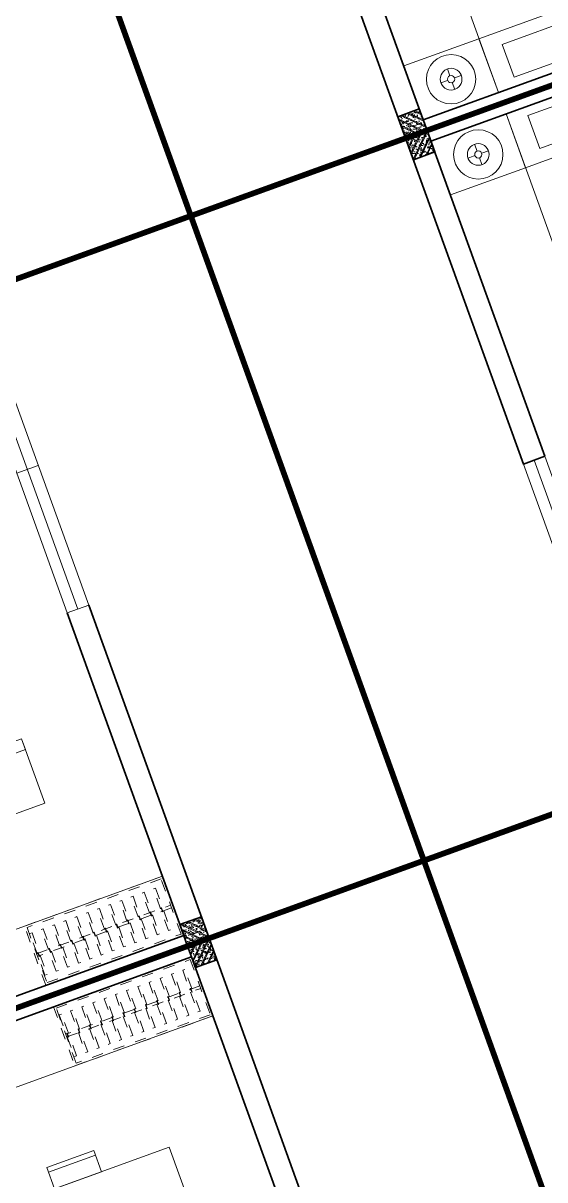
# Model space of a CAD drawing. Header units: metres. Extents: x 568332 to 569219, y 2065964 to 2066430.
# Drawn here: x 568586.01 to 568590.58, y 2066367.5 to 2066377.62 of the extents above; entities that cross this region are included whole.
import ezdxf

# ---------------------------------------------------------------- set-up
doc = ezdxf.new("R2010")
doc.units = ezdxf.units.M
doc.linetypes.add('HIDDEN', pattern=[0.375, 0.25, -0.125])
doc.linetypes.add('X-5M-G-MB PHONGNGU$0$HIDDEN2', pattern=[0.1875, 0.125, -0.0625])
doc.layers.get('0').update_dxf_attribs({"linetype": 'CONTINUOUS'})
for name, color, linetype, lineweight in [('-CONCRETE', 1, 'CONTINUOUS', 35), ('-DIM', 9, 'CONTINUOUS', 13), ('-DOOR', 137, 'CONTINUOUS', 9), ('-FURNITURE', 46, 'CONTINUOUS', 9), ('-HATCH', 8, 'CONTINUOUS', 5), ('-LINE1', 7, 'CONTINUOUS', 18), ('-STEEL1', 1, 'CONTINUOUS', 35), ('-WALL', 4, 'CONTINUOUS', 35)]:
    doc.layers.add(name, color=color, linetype=linetype, lineweight=lineweight)

# ---------------------------------------------------------------- blocks, each defined once
blk = doc.blocks.new('*U205')
at = {"linetype": 'X-5M-G-MB PHONGNGU$0$HIDDEN2'}
for points in [[(0, 600.0000000004657), (0, 0), (1401.697562136169, -4.603379542393737e-10), (1401.697562136169, 600.0000000000053)], [(1381.697562136169, 579.999661371932), (1381.697562136169, 19.99966137193211), (20, 20.00000000046566), (20, 580.0000000004657)], [(1381.697562136169, 286.6991212950142), (1381.697562136169, 313.099121294921), (20, 313.0991212953813), (19.99999859370291, 286.6991212952417)], [(113.7817614636733, 319.1750910408318), (109.4317788550979, 319.1750910408318), (109.4317788550979, 280.441767644881), (113.7817614636733, 280.441767644881)], [(227.7817614636733, 319.1750910407849), (223.4317788550979, 319.1750910407849), (223.4317788550979, 280.4417676448341), (227.7817614636733, 280.4417676448341)], [(341.7817614636733, 319.175091040738), (337.4317788550979, 319.175091040738), (337.4317788550979, 280.4417676447872), (341.7817614636733, 280.4417676447872)], [(455.7817614636733, 319.1750910406911), (451.4317788550979, 319.1750910406911), (451.4317788550979, 280.4417676447403), (455.7817614636733, 280.4417676447403)], [(569.7817614636733, 319.1750910406442), (565.431778855098, 319.1750910406442), (565.431778855098, 280.4417676446934), (569.7817614636733, 280.4417676446934)], [(683.7817614636733, 319.1750910405973), (679.431778855098, 319.1750910405973), (679.431778855098, 280.4417676446465), (683.7817614636733, 280.4417676446465)], [(797.7817614636733, 319.1750910405504), (793.431778855098, 319.1750910405504), (793.431778855098, 280.4417676445996), (797.7817614636733, 280.4417676445996)], [(911.7817614636733, 319.1750910405035), (907.431778855098, 319.1750910405035), (907.431778855098, 280.4417676445527), (911.7817614636733, 280.4417676445527)], [(1025.781761463673, 319.1750910404566), (1021.431778855098, 319.1750910404566), (1021.431778855098, 280.4417676445057), (1025.781761463673, 280.4417676445057)], [(1139.781761463673, 319.1750910404097), (1135.431778855098, 319.1750910404097), (1135.431778855098, 280.4417676444588), (1139.781761463673, 280.4417676444588)], [(1253.781761463673, 319.1750910403628), (1249.431778855098, 319.1750910403628), (1249.431778855098, 280.4417676444119), (1253.781761463673, 280.4417676444119)], [(1367.781761463673, 319.1750910403159), (1363.431778855098, 319.1750910403159), (1363.431778855098, 280.441767644365), (1367.781761463673, 280.441767644365)]]:
    blk.add_lwpolyline(points, close=True, dxfattribs=at)
for points in [[(122.2409142897814, 313.1103512093413), (122.2409142897814, 515.2497102723445), (100.1765458012815, 515.2497102723445), (100.1765458012815, 313.1103512093413)], [(236.2409142897814, 313.1103512092944), (236.2409142897814, 515.2497102722975), (214.1765458012815, 515.2497102722975), (214.1765458012815, 313.1103512092944)], [(350.2409142897814, 313.1103512092475), (350.2409142897814, 515.2497102722507), (328.1765458012815, 515.2497102722507), (328.1765458012815, 313.1103512092475)], [(464.2409142897814, 313.1103512092006), (464.2409142897814, 515.2497102722037), (442.1765458012815, 515.2497102722037), (442.1765458012815, 313.1103512092006)], [(578.2409142897814, 313.1103512091537), (578.2409142897814, 515.2497102721569), (556.1765458012815, 515.2497102721569), (556.1765458012815, 313.1103512091537)], [(692.2409142897814, 313.1103512091068), (692.2409142897814, 515.24971027211), (670.1765458012815, 515.24971027211), (670.1765458012815, 313.1103512091068)], [(806.2409142897814, 313.1103512090599), (806.2409142897814, 515.249710272063), (784.1765458012815, 515.249710272063), (784.1765458012815, 313.1103512090599)], [(920.2409142897814, 313.110351209013), (920.2409142897814, 515.2497102720162), (898.1765458012815, 515.2497102720162), (898.1765458012815, 313.110351209013)], [(1034.240914289781, 313.1103512089661), (1034.240914289781, 515.2497102719692), (1012.176545801281, 515.2497102719692), (1012.176545801281, 313.1103512089661)], [(1148.240914289781, 313.1103512089192), (1148.240914289781, 515.2497102719224), (1126.176545801281, 515.2497102719224), (1126.176545801281, 313.1103512089192)], [(1262.240914289781, 313.1103512088723), (1262.240914289781, 515.2497102718754), (1240.176545801281, 515.2497102718754), (1240.176545801281, 313.1103512088723)], [(1376.240914289781, 313.1103512088254), (1376.240914289781, 515.2497102718285), (1354.176545801281, 515.2497102718285), (1354.176545801281, 313.1103512088254)], [(100.1765458012815, 286.7103512094345), (100.1765458012815, 92.0852110228024), (122.2409142897814, 92.0852110228024), (122.2409142897814, 286.7103512094345)], [(214.1765458012815, 286.7103512093876), (214.1765458012815, 92.08521102275549), (236.2409142897814, 92.08521102275549), (236.2409142897814, 286.7103512093876)], [(328.1765458012815, 286.7103512093407), (328.1765458012815, 92.08521102270858), (350.2409142897814, 92.08521102270858), (350.2409142897814, 286.7103512093407)], [(442.1765458012815, 286.7103512092938), (442.1765458012815, 92.08521102266168), (464.2409142897814, 92.08521102266168), (464.2409142897814, 286.7103512092938)], [(556.1765458012815, 286.7103512092469), (556.1765458012815, 92.08521102261477), (578.2409142897814, 92.08521102261477), (578.2409142897814, 286.7103512092469)], [(670.1765458012815, 286.7103512092), (670.1765458012815, 92.08521102256786), (692.2409142897814, 92.08521102256786), (692.2409142897814, 286.7103512092)], [(784.1765458012815, 286.7103512091531), (784.1765458012815, 92.08521102252095), (806.2409142897814, 92.08521102252095), (806.2409142897814, 286.7103512091531)], [(898.1765458012815, 286.7103512091062), (898.1765458012815, 92.08521102247404), (920.2409142897814, 92.08521102247404), (920.2409142897814, 286.7103512091062)], [(1012.176545801281, 286.7103512090592), (1012.176545801281, 92.08521102242715), (1034.240914289781, 92.08521102242715), (1034.240914289781, 286.7103512090592)], [(1126.176545801281, 286.7103512090123), (1126.176545801281, 92.08521102238024), (1148.240914289781, 92.08521102238024), (1148.240914289781, 286.7103512090123)], [(1240.176545801281, 286.7103512089654), (1240.176545801281, 92.08521102233333), (1262.240914289781, 92.08521102233333), (1262.240914289781, 286.7103512089654)], [(1354.176545801281, 286.7103512089186), (1354.176545801281, 92.08521102228642), (1376.240914289781, 92.08521102228642), (1376.240914289781, 286.7103512089186)]]:
    blk.add_lwpolyline(points, dxfattribs=at)
blk = doc.blocks.new('X-5M-G-MB PHONGNGU$0$A$C25DB0C3F')
at = {"elevation": -1.640194e-10}
for points in [[(197.042397281708, 437.8598038521595), (197.0369402521756, -4.041241481900215e-06), (2.670008689165115e-05, 0.002451622160151601), (0.005483729648403823, 437.8622595155612)], [(0.005483729648403823, 437.8622595155612), (197.0369402521756, 437.8622595153283), (197.0369402521756, -4.041241481900215e-06), (0.005483729648403823, -4.041226929984987e-06)]]:
    blk.add_lwpolyline(points, close=True, dxfattribs=at)
at = {"elevation": -1.640194e-10, "flags": 128}
blk.add_lwpolyline([(43.79146451898851, 437.8617138124537), (43.78600748942699, 0.001905919052660465)], dxfattribs=at)
blk = doc.blocks.new('18x35')
at = {"layer": '-HATCH'}
h = blk.add_hatch(dxfattribs=at)
h.set_pattern_fill('CHAU-01', color=256, scale=10, angle=-1.272221872585407e-14, pattern_type=2)
h.set_pattern_definition([(49.99999999999999, (0, 0), (71.72601826007535, -6.275213498259527), [7.5, -82.5]), (355, (0, 0), (-13.87513336129999, 75.21921337000119), [6, -66]), (100.4514, (5.977167999997619, -0.5229339999999638), (57.85093817140217, 68.94395420609534), [6.374019000000001, -70.1142112]), (46.18419999999998, (0, 20), (106.7241048625644, -16.55190143290183), [11.25, -123.75]), (96.63559999999998, (8.89367449999554, 18.62066930000003), (93.46627055487036, 97.41178709004416), [9.561028799999994, -105.1713]), (351.1842, (0, 20), (93.46619451336275, 97.41186009253245), [9, -99]), (20.99999999999998, (10, 15), (59.69070521184616, -40.2618890665339), [7.5, -82.5]), (326.0000000000001, (10, 15), (24.33153319215819, 72.5150045046853), [6, -66]), (71.45139999999999, (14.97422329999972, 11.64483940000002), (84.022262858149, 32.25304967099522), [6.374019000000001, -70.1142112]), (37.49999999999998, (0, 0), (1.215985531729074, 33.28938538313115), [0, -65.19999999999999, 0, -67, 0, -66.25]), (7.499999999999987, (0, 0), (26.30695374421487, 39.44117118823602), [0, -38.2, 0, -63.7, 0, -25.25]), (327.5, (-22.30000000000291, 0), (53.3822436172409, -2.255487173437988), [0, -25, 0, -78, 0, -103.5]), (317.5, (-32.30000000000291, 0), (58.31861693423862, 10.01049823323176), [0, -32.5, 0, -51.8, 0, -73.5]), (44.99999999999999, (0, 0), (-30.05203820042826, 30.05203820042828), []), (44.99999999999999, (0, 12.25), (-30.05203820042826, 30.05203820042828), [])])
h.paths.add_polyline_path([(96508.03118051568, 47993.04977023201), (96508.03118051568, 47793.04977023201), (96708.03118051568, 47793.04977023201), (96708.03118051568, 47993.04977023201)])
at = {"layer": '-STEEL1'}
blk.add_lwpolyline([(96508.03118051568, 47793.04977023201), (96708.03118051568, 47793.04977023201), (96708.03118051568, 47993.04977023201), (96508.03118051568, 47993.04977023201)], close=True, dxfattribs=at)
blk = doc.blocks.new('M1-T3')
at = {"layer": '-CONCRETE', "color": 1, "linetype": 'HIDDEN', "ltscale": 10, "const_width": 50}
blk.add_lwpolyline([(191581.7177010371, 50951.98888872014), (197581.6939540912, 50951.98888872005), (197581.7429788466, 30952.01227472891), (191581.7667257926, 30952.01227472891)], close=True, dxfattribs=at)
at = {"layer": '-DOOR'}
for p, q in [((193181.7676721304, 48951.94023788412), (193181.7568194837, 48751.94023863501)), ((194481.7730198445, 48851.82645140468), (192481.7731005148, 48851.83850879905))]:
    blk.add_line(p, q, dxfattribs=at)
blk.add_lwpolyline([(194481.7730198445, 48751.81261621359), (192481.7731005148, 48751.82467360799), (192481.7731005148, 48951.83781948856), (194481.7730198445, 48951.82576209419)], close=True, dxfattribs=at)
at = {"layer": '-FURNITURE'}
for p, q in [((195381.7025990961, 48001.71901351876), (195481.7025990961, 48001.7190135056)), ((195481.7025990961, 48001.7190135056), (195481.7025990961, 46302.25330847087))]:
    blk.add_line(p, q, dxfattribs=at)
for points in [[(196931.7111154821, 45352.19966603485), (196931.7404904743, 48752.01443962626), (197481.6527079724, 48752.01443952099), (197481.6233329801, 45352.19966592958)], [(195381.7025985878, 46302.25330853664), (195381.7025990961, 48001.71901351876), (195981.7031920524, 48001.71901341352), (195981.7031915441, 46302.25330843141)]]:
    blk.add_lwpolyline(points, close=True, dxfattribs=at)
at = {"layer": '-LINE1', "lineweight": 18}
blk.add_lwpolyline([(191581.7411493842, 50951.93153578669), (197581.7174024383, 50951.9315357866), (197581.7664271937, 30951.95492153367), (191581.7901741396, 30951.95492153367)], close=True, dxfattribs=at)
at = {"layer": '-WALL'}
for p, q in [((194481.7730198445, 48951.83150561327), (197581.7223051229, 48951.83150561327)), ((197581.7223051229, 48951.83150561327), (197581.7581737287, 33951.64109416441)), ((197481.7258029776, 48751.83016596167), (194481.7730198445, 48751.83016596167)), ((197481.7258022517, 45352.1996659822), (197481.7258029776, 48751.83016596167))]:
    blk.add_line(p, q, dxfattribs=at)
at = {"layer": '-FURNITURE', "extrusion": (0, 0, -1), "xscale": 0.916666666665974, "yscale": 0.916666666665974, "zscale": -0.916666666665974, "rotation": 270}
blk.add_blockref('*U205', (-197481.7258029776, 48751.83016596167), dxfattribs=at)
at = {"layer": '-FURNITURE', "xscale": -1, "rotation": 359.9992859249025}
blk.add_blockref('X-5M-G-MB PHONGNGU$0$A$C25DB0C3F', (196178.7374035049, 46933.0525775386), dxfattribs=at)
at = {"layer": '-STEEL1'}
blk.add_blockref('18x35', (100874.0412875377, 958.7451168535081), dxfattribs=at)
blk = doc.blocks.new('1800X2000')
at = {"layer": '-FURNITURE'}
blk.add_line((325497.3064970744, 17765.29446492715), (325497.3064973904, 19565.2944651944), dxfattribs=at)
for points in [[(323997.3057774993, 19565.2944651944), (325997.3064971831, 19565.2944651944), (325997.3064971831, 17765.29446484288), (323997.3057774993, 17765.29446484288)], [(325612.9490047574, 19390.79434491032), (325919.0064973457, 19390.79434491032), (325919.0064973457, 18691.29434485664), (325612.9490047574, 18691.29434485664)], [(325612.9490046239, 18629.79434491026), (325919.0064972151, 18629.79434491026), (325919.0064972151, 17946.79434485664), (325612.9490046239, 17946.79434485664)]]:
    blk.add_lwpolyline(points, close=True, dxfattribs=at)
blk = doc.blocks.new('12PLMP12')
at = {"color": 0, "linetype": 'ByBlock'}
for p, q in [((-1.25, 0), (-3.75, 0)), ((0, 1.25), (0, 3.75)), ((1.25, 0), (3.75, 0)), ((0, -1.25), (0, -3.75))]:
    blk.add_line(p, q, dxfattribs=at)
for radius in [8.5, 3.75, 1.25]:
    blk.add_circle((0, 0), radius, dxfattribs=at)
blk = doc.blocks.new('M1-T3.1')
at = {"layer": '-CONCRETE', "color": 1, "linetype": 'HIDDEN', "ltscale": 10, "const_width": 50}
blk.add_lwpolyline([(339345.991792275, 50951.97500556499), (345345.9680453291, 50951.97500556491), (345346.0170700845, 30951.99839157377), (339346.0408170305, 30951.99839157377)], close=True, dxfattribs=at)
at = {"layer": '-DOOR'}
blk.add_line((344378.2018183205, 48851.86992118298), (342378.2018989908, 48851.88197857735), dxfattribs=at)
blk.add_lwpolyline([(344378.2018183205, 48751.85608599189), (342378.2018989908, 48751.86814338629), (342378.2018989908, 48951.88128926686), (344378.2018183205, 48951.86923187249)], close=True, dxfattribs=at)
at = {"layer": '-FURNITURE'}
blk.add_lwpolyline([(339446.0022957398, 48751.83853605049), (339446.0022954899, 48051.73040917827), (339946.0022954899, 48051.73040909055), (339946.0022957398, 48751.83853596277)], close=True, dxfattribs=at)
at = {"layer": '-WALL'}
blk.add_line((342378.2018989908, 48751.85608599189), (342378.2018989908, 48951.86923163536), dxfattribs=at)
for points in [[(339345.8596143815, 45352.91394799636), (339345.7987665018, 48951.83835444594), (342378.2018989908, 48951.84882374114)], [(342378.2018989908, 48751.84882374114), (339446.0710330349, 48751.83853600663), (339446.0405980506, 45352.91394799636)]]:
    blk.add_lwpolyline(points, dxfattribs=at)
at = {"layer": '-DIM', "xscale": -1, "rotation": 359.9999999899488}
blk.add_blockref('1800X2000', (665443.3087891932, 28486.4358861846), dxfattribs=at)
at = {"layer": '-FURNITURE', "extrusion": (0, 0, -1), "xscale": 25.40000000037255, "yscale": 25.40000000037255, "zscale": -25.40000000037254, "rotation": 270}
blk.add_blockref('12PLMP12', (-339696.0247493832, 48401.78447252666), dxfattribs=at)
at = {"layer": '-STEEL1'}
blk.add_blockref('18x35', (242837.9655145755, 958.7885865157587), dxfattribs=at)

msp = doc.modelspace()

# ---------------------------------------------------------------- block references
at = {"layer": '-DIM', "xscale": -0.001, "yscale": 0.001, "zscale": 0.001, "rotation": 289.8844193008641}
msp.add_blockref('M1-T3', (568604.7289818457, 2066178.444864203), dxfattribs=at)

# ---------------------------------------------------------------- next in the draw order: block references
at = {"layer": '-DIM', "xscale": 0.0009999999999999998, "yscale": 0.0009999999999999998, "zscale": 0.0009999999999999998, "rotation": 289.8844196597573}
msp.add_blockref('M1-T3', (568474.4059615036, 2066538.764345154), dxfattribs=at)

# ---------------------------------------------------------------- next in the draw order: block references
at = {"layer": '-DIM', "xscale": -0.001, "yscale": 0.001, "zscale": 0.001, "rotation": 289.8844193008641}
msp.add_blockref('M1-T3', (568608.8105817857, 2066167.160258713), dxfattribs=at)

# ---------------------------------------------------------------- next in the draw order: block references
at = {"layer": '-DIM', "xscale": 0.001, "yscale": 0.001, "zscale": 0.001, "rotation": 109.8840146909422}
msp.add_blockref('M1-T3.1', (568754.8947725166, 2066062.864565317), dxfattribs=at)

# ---------------------------------------------------------------- next in the draw order: block references
at = {"layer": '-DIM', "xscale": -0.001, "yscale": 0.001, "zscale": 0.001, "rotation": 109.8842955373625}
msp.add_blockref('M1-T3.1', (568519.9770741791, 2066712.378622088), dxfattribs=at)

# ---------------------------------------------------------------- next in the draw order: block references
at = {"layer": '-DIM', "xscale": 0.001, "yscale": 0.001, "zscale": 0.001, "rotation": 109.8840146909422}
msp.add_blockref('M1-T3.1', (568750.8132638333, 2066074.148437186), dxfattribs=at)

doc.saveas('drawing.dxf')
